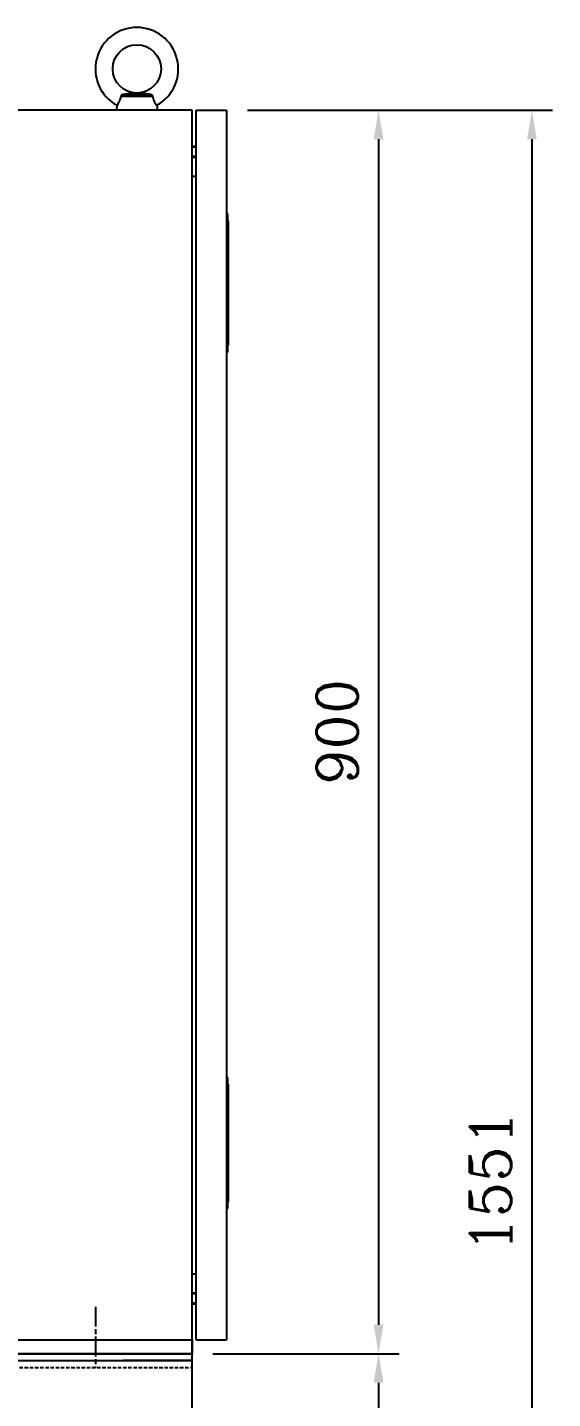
# Model space of a CAD drawing. Extents: x 109308 to 114204, y 60901 to 64142.
# Drawn here: x 112360 to 112740, y 62203 to 63195 of the extents above; entities that cross this region are included whole.
import ezdxf

# ---------------------------------------------------------------- set-up
doc = ezdxf.new("R2010")
doc.units = 0
doc.header["$LTSCALE"] = 10
doc.header["$MEASUREMENT"] = 0
doc.linetypes.add('CHAIN', pattern=[0.3543, 0.2362, -0.0295, 0.0591, -0.0295])
doc.linetypes.add('HIDDEN', pattern=[0.375, 0.25, -0.125])
doc.layers.get('0').update_dxf_attribs({"linetype": 'CONTINUOUS'})
doc.layers.get('DEFPOINTS').update_dxf_attribs({"linetype": 'CONTINUOUS'})
for name, color, linetype in [('HL', 2, 'HIDDEN'), ('가시적인_것_ISO_', 3, 'CONTINUOUS'), ('가시적인_좁은_것_ISO_', 3, 'CONTINUOUS'), ('중심_표식_ISO_', 1, 'CONTINUOUS')]:
    doc.layers.add(name, color=color, linetype=linetype)
doc.styles.add('RO', font='romans.shx')
doc.styles.get("Standard").update_dxf_attribs({"font": 'romanc.shx', "bigfont": 'whgtxt.shx'})
doc.dimstyles.new('삼한진공', dxfattribs={"dimscale": 0, "dimtxt": 2.5, "dimasz": 2.5, "dimexe": 1, "dimexo": 1, "dimgap": 1, "dimtad": 1, "dimtoh": 1, "dimdec": 4, "dimtxsty": 'RO', "dimcen": 0, "dimclrd": 2, "dimclre": 2, "dimclrt": 3, "dimazin": 3, "dimtp": 0.3, "dimtfac": 0.5, "dimtdec": 4, "dimtofl": 0, "dimtmove": 0, "dimatfit": 3, "dimtolj": 2})

# ---------------------------------------------------------------- blocks, each defined once
blk = doc.blocks.new('*D14')
at = {"color": 2}
for p, q in [((112494.14, 62235.4), (112629.16, 62235.4)), ((112614.16, 62214.4), (112614.16, 61605.4)), ((112479.14, 61584.4), (112629.16, 61584.4))]:
    blk.add_line(p, q, dxfattribs=at)
for points in [[(112610.66, 62214.4), (112617.66, 62214.4), (112614.16, 62235.4)], [(112610.66, 61605.4), (112617.66, 61605.4), (112614.16, 61584.4)]]:
    blk.add_solid(points, dxfattribs=at)
at = {"layer": 'DEFPOINTS', "color": 0}
for p in [(112479.14, 62235.4), (112464.14, 61584.4), (112614.16, 61584.4)]:
    blk.add_point(p, dxfattribs=at)
at = {"color": 3, "insert": (112584.16, 61909.9), "char_height": 30, "attachment_point": 5, "rotation": 90}
blk.add_mtext('\\A2;651', dxfattribs=at)
blk = doc.blocks.new('*D15')
at = {"color": 2}
for p, q in [((112519.14, 63135.4), (112740.16, 63135.4)), ((112725.16, 63114.4), (112725.16, 61605.4)), ((112629.16, 61584.4), (112740.16, 61584.4))]:
    blk.add_line(p, q, dxfattribs=at)
for points in [[(112721.66, 63114.4), (112728.66, 63114.4), (112725.16, 63135.4)], [(112721.66, 61605.4), (112728.66, 61605.4), (112725.16, 61584.4)]]:
    blk.add_solid(points, dxfattribs=at)
at = {"layer": 'DEFPOINTS', "color": 0}
for p in [(112504.14, 63135.4), (112614.16, 61584.4), (112725.16, 61584.4)]:
    blk.add_point(p, dxfattribs=at)
at = {"color": 3, "insert": (112695.16, 62359.9), "char_height": 30, "attachment_point": 5, "rotation": 90}
blk.add_mtext('\\A2;1551', dxfattribs=at)
blk = doc.blocks.new('*D16')
at = {"color": 2}
for p, q in [((112519.14, 63135.4), (112629.16, 63135.4)), ((112614.16, 63114.4), (112614.16, 62256.4)), ((112494.14, 62235.4), (112629.16, 62235.4))]:
    blk.add_line(p, q, dxfattribs=at)
for points in [[(112610.66, 63114.4), (112617.66, 63114.4), (112614.16, 63135.4)], [(112610.66, 62256.4), (112617.66, 62256.4), (112614.16, 62235.4)]]:
    blk.add_solid(points, dxfattribs=at)
at = {"layer": 'DEFPOINTS', "color": 0}
for p in [(112504.14, 63135.4), (112479.14, 62235.4), (112614.16, 62235.4)]:
    blk.add_point(p, dxfattribs=at)
at = {"color": 3, "insert": (112584.16, 62685.4), "char_height": 30, "attachment_point": 5, "rotation": 90}
blk.add_mtext('\\A2;900', dxfattribs=at)
blk = doc.blocks.new('44Q1XC')
at = {"layer": '가시적인_것_ISO_'}
for p, q in [((17500.93, 6048.59), (16700.93, 6048.59)), ((17446.58, 6052.25), (17445.93, 6048.59)), ((17475.29, 6052.25), (17475.93, 6048.59)), ((17500.93, 5158.59), (17500.93, 6048.59)), ((17503.93, 5158.59), (17503.93, 6048.59)), ((17503.93, 6048.59), (17525.93, 6048.59)), ((17525.93, 6048.59), (17525.93, 5158.59)), ((17500.93, 6022.59), (17503.93, 6022.59)), ((17500.93, 6014.59), (17503.93, 6014.59)), ((17500.93, 6000.89), (17503.93, 6000.89)), ((17526.93, 5973.59), (17525.93, 5973.59)), ((17526.93, 5873.59), (17526.93, 5973.59)), ((17526.93, 5968.59), (17526.94, 5968.59)), ((17526.94, 5968.59), (17526.94, 5963.59)), ((17526.93, 5963.59), (17526.94, 5963.59)), ((17526.94, 5963.59), (17526.94, 5883.59)), ((17526.93, 5883.59), (17526.94, 5883.59)), ((17526.93, 5878.59), (17526.94, 5878.59)), ((17526.94, 5883.59), (17526.94, 5878.59)), ((17526.93, 5873.59), (17525.93, 5873.59)), ((17526.93, 5348.59), (17525.93, 5348.59)), ((17526.93, 5253.59), (17526.93, 5348.59)), ((17526.93, 5343.59), (17526.94, 5343.59)), ((17526.94, 5343.59), (17526.94, 5338.59)), ((17526.93, 5338.59), (17526.94, 5338.59)), ((17526.94, 5338.59), (17526.94, 5263.59)), ((17526.93, 5263.59), (17526.94, 5263.59)), ((17526.94, 5263.59), (17526.94, 5258.59)), ((17526.93, 5253.59), (17525.93, 5253.59)), ((17526.93, 5258.59), (17526.94, 5258.59)), ((17500.93, 5206.29), (17503.93, 5206.29)), ((17500.93, 5192.59), (17503.93, 5192.59)), ((17500.93, 5184.59), (17503.93, 5184.59)), ((16700.93, 5158.59), (17500.93, 5158.59)), ((17500.93, 5158.59), (17500.93, 5148.59)), ((17503.93, 5158.59), (17525.93, 5158.59)), ((16700.93, 5148.59), (17500.93, 5148.59))]:
    blk.add_line(p, q, dxfattribs=at)
blk.add_circle((17460.93, 6078.59), 17.5, dxfattribs=at)
blk.add_arc((17460.93, 6078.59), 30, 298.58769, 241.41231, dxfattribs=at)
for points, knots in [([(17449.24, 6058.54), (17449.12, 6057.76), (17448.93, 6056.99), (17448.44, 6055.58), (17448.17, 6054.95), (17447.6, 6053.85), (17447.33, 6053.39), (17446.87, 6052.67), (17446.71, 6052.43), (17446.59, 6052.27), (17446.58, 6052.25), (17446.58, 6052.25)], [0, 0, 0, 0, 0.238999, 0.238999, 0.466929, 0.466929, 0.703409, 0.703409, 0.948288, 0.948288, 1.053917, 1.053917, 1.053917, 1.053917]), ([(17450.44, 6059.83), (17450.38, 6059.81), (17450.33, 6059.8), (17450.11, 6059.73), (17449.95, 6059.64), (17449.69, 6059.44), (17449.59, 6059.33), (17449.43, 6059.1), (17449.38, 6058.99), (17449.29, 6058.77), (17449.26, 6058.66), (17449.24, 6058.54)], [0.2713929, 0.2713929, 0.2713929, 0.2713929, 0.2880812, 0.2880812, 0.3395909, 0.3395909, 0.3839359, 0.3839359, 0.4183335, 0.4183335, 0.4520189, 0.4520189, 0.4520189, 0.4520189]), ([(17460.93, 6061.09), (17459.75, 6061.09), (17458.44, 6061.03), (17455.77, 6060.77), (17454.38, 6060.57), (17452.26, 6060.2), (17451.36, 6060.02), (17450.44, 6059.83)], [0, 0, 0, 0, 0.438896, 0.438896, 0.877793, 0.877793, 1.145199, 1.145199, 1.145199, 1.145199]), ([(17471.42, 6059.83), (17470.5, 6060.02), (17469.61, 6060.2), (17467.48, 6060.57), (17466.1, 6060.77), (17463.42, 6061.03), (17462.12, 6061.09), (17460.93, 6061.09)], [3.824192, 3.824192, 3.824192, 3.824192, 4.091598, 4.091598, 4.530494, 4.530494, 4.96939, 4.96939, 4.96939, 4.96939]), ([(17472.62, 6058.54), (17472.6, 6058.7), (17472.54, 6058.86), (17472.4, 6059.15), (17472.31, 6059.27), (17472.1, 6059.5), (17471.97, 6059.6), (17471.7, 6059.75), (17471.57, 6059.8), (17471.42, 6059.83)], [0, 0, 0, 0, 0.050302, 0.050302, 0.0967636, 0.0967636, 0.1466768, 0.1466768, 0.1919853, 0.1919853, 0.1919853, 0.1919853]), ([(17475.29, 6052.25), (17475.29, 6052.25), (17475.26, 6052.29), (17475.1, 6052.52), (17474.91, 6052.79), (17474.42, 6053.58), (17474.12, 6054.09), (17473.55, 6055.29), (17473.27, 6055.95), (17472.86, 6057.28), (17472.72, 6057.9), (17472.62, 6058.54)], [1.053917, 1.053917, 1.053917, 1.053917, 1.19194, 1.19194, 1.435841, 1.435841, 1.680633, 1.680633, 1.91384, 1.91384, 2.107394, 2.107394, 2.107394, 2.107394])]:
    blk.add_open_spline(points, degree=3, knots=knots, dxfattribs=at)
at = {"layer": '가시적인_좁은_것_ISO_'}
for p, q in [((17472.62, 6058.54), (17449.24, 6058.54)), ((17450.44, 6059.83), (17471.42, 6059.83)), ((17503.93, 6021.85), (17500.93, 6021.85)), ((17500.93, 6015.34), (17503.93, 6015.34)), ((17503.93, 5191.85), (17500.93, 5191.85)), ((17500.93, 5185.34), (17503.93, 5185.34))]:
    blk.add_line(p, q, dxfattribs=at)
at = {"layer": '중심_표식_ISO_', "linetype": 'CHAIN', "ltscale": 6.111541}
blk.add_line((17430.93, 5182.59), (17430.93, 5138.59), dxfattribs=at)
blk = doc.blocks.new('33CSS')
for p, q in [((110108.2, 62715.69), (109308.2, 62715.69)), ((109308.2, 62710.69), (110108.2, 62710.69)), ((110108.2, 62710.69), (110108.2, 62715.69)), ((110108.2, 62660.69), (110108.2, 62710.69))]:
    blk.add_line(p, q)
at = {"layer": 'HL'}
blk.add_line((109308.2, 62705.69), (110108.2, 62705.69), dxfattribs=at)
blk.add_blockref('44Q1XC', (92607.27, 57567.1))

msp = doc.modelspace()

# ---------------------------------------------------------------- linework, layer by layer
msp.add_line((112479.139, 62230.402), (112429.139, 62230.402))
at = {"layer": '가시적인_것_ISO_'}
msp.add_line((112479.139, 62235.402), (112479.139, 62245.402), dxfattribs=at)

# ---------------------------------------------------------------- block references
msp.add_blockref('33CSS', (2370.936, -480.288))

# ---------------------------------------------------------------- dimensions: what is measured, and where the dimension line sits
for base, p1, p2, picture, middle in [((112614.163, 62235.402), (112504.139, 63135.402), (112479.139, 62235.402), '*D16', (112584.163, 62685.402)), ((112725.157, 61584.402), (112504.139, 63135.402), (112614.163, 61584.402), '*D15', (112695.157, 62359.902)), ((112614.163, 61584.402), (112479.139, 62235.402), (112464.139, 61584.402), '*D14', (112584.163, 61909.902))]:
    dim = msp.add_linear_dim(base=base, p1=p1, p2=p2, angle=90, dimstyle='삼한진공', override={"dimscale": 15, "dimtxt": 2, "dimasz": 1.4, "dimtoh": 0, "dimdec": 2, "dimtxsty": 'STANDARD', "dimadec": 2, "dimazin": 2, "dimtdec": 2, "dimtofl": 1})
    dim.commit()
    dim.dimension.update_dxf_attribs({"geometry": picture, "text_midpoint": middle})

doc.saveas('drawing.dxf')
